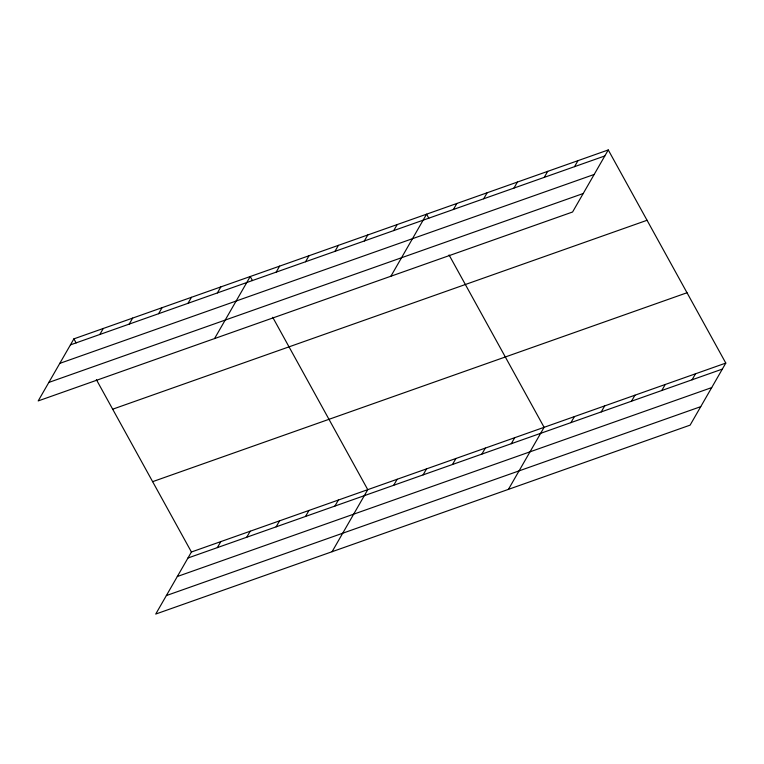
<?xml version="1.0" encoding="UTF-8"?>
<svg xmlns="http://www.w3.org/2000/svg" width="764" height="764" viewBox="0 0 764 764"><rect width="100%" height="100%" fill="white"/><g stroke="black" fill="none" stroke-linecap="round" stroke-linejoin="round"><path stroke-width="1.15" d="M608.268 149.945L73.888 338.863L38.2 400.919L572.58 212L608.268 149.945L725.8 363.081L690.112 425.137L155.732 614.055L191.42 552L725.8 363.081M99.817 334.489L103.274 328.472M129.202 324.098L132.669 318.082M158.597 313.708L162.063 307.691M187.992 303.318L191.449 297.301M217.377 292.927L220.844 286.911M214.55 338.576L250.229 276.52L252.483 280.598M276.157 272.146L279.624 266.13M305.552 261.756L309.009 255.739M334.947 251.366L338.404 245.349M364.332 240.975L367.799 234.959M393.727 230.585L397.184 224.568M217.348 547.626L220.806 541.609M390.891 276.234L426.579 214.178L428.824 218.256M246.734 537.235L250.2 531.219M453.396 209.489L456.862 203.472M276.129 526.845L279.595 520.828M483.679 198.783L487.146 192.767M305.524 516.454L308.981 510.438M513.962 188.078L517.419 182.061M334.909 506.064L338.376 500.048M544.245 177.372L547.702 171.356M332.082 551.713L367.761 489.657L272.719 317.289M574.528 166.667L577.985 160.65M393.689 485.283L397.156 479.267M423.084 474.893L426.551 468.876M452.479 464.502L455.936 458.486M481.864 454.112L485.331 448.096M511.259 443.722L514.716 437.705M508.423 489.371L544.111 427.315L449.06 254.947M570.928 422.626L574.394 416.609M601.211 411.92L604.677 405.904M631.494 401.215L634.951 395.198M661.777 390.509L665.234 384.493M692.06 379.803L695.517 373.787M70.422 344.879L604.801 155.961M59.793 363.377L594.172 174.459M48.829 382.43L583.219 193.512M112.671 409.198L647.051 220.28M152.628 481.664L687.017 292.746M187.954 558.016L722.333 369.098M177.324 576.514L711.704 387.596M166.371 595.567L700.75 406.649M73.888 338.863L76.133 342.94M96.369 379.632L191.42 552"/></g></svg>
